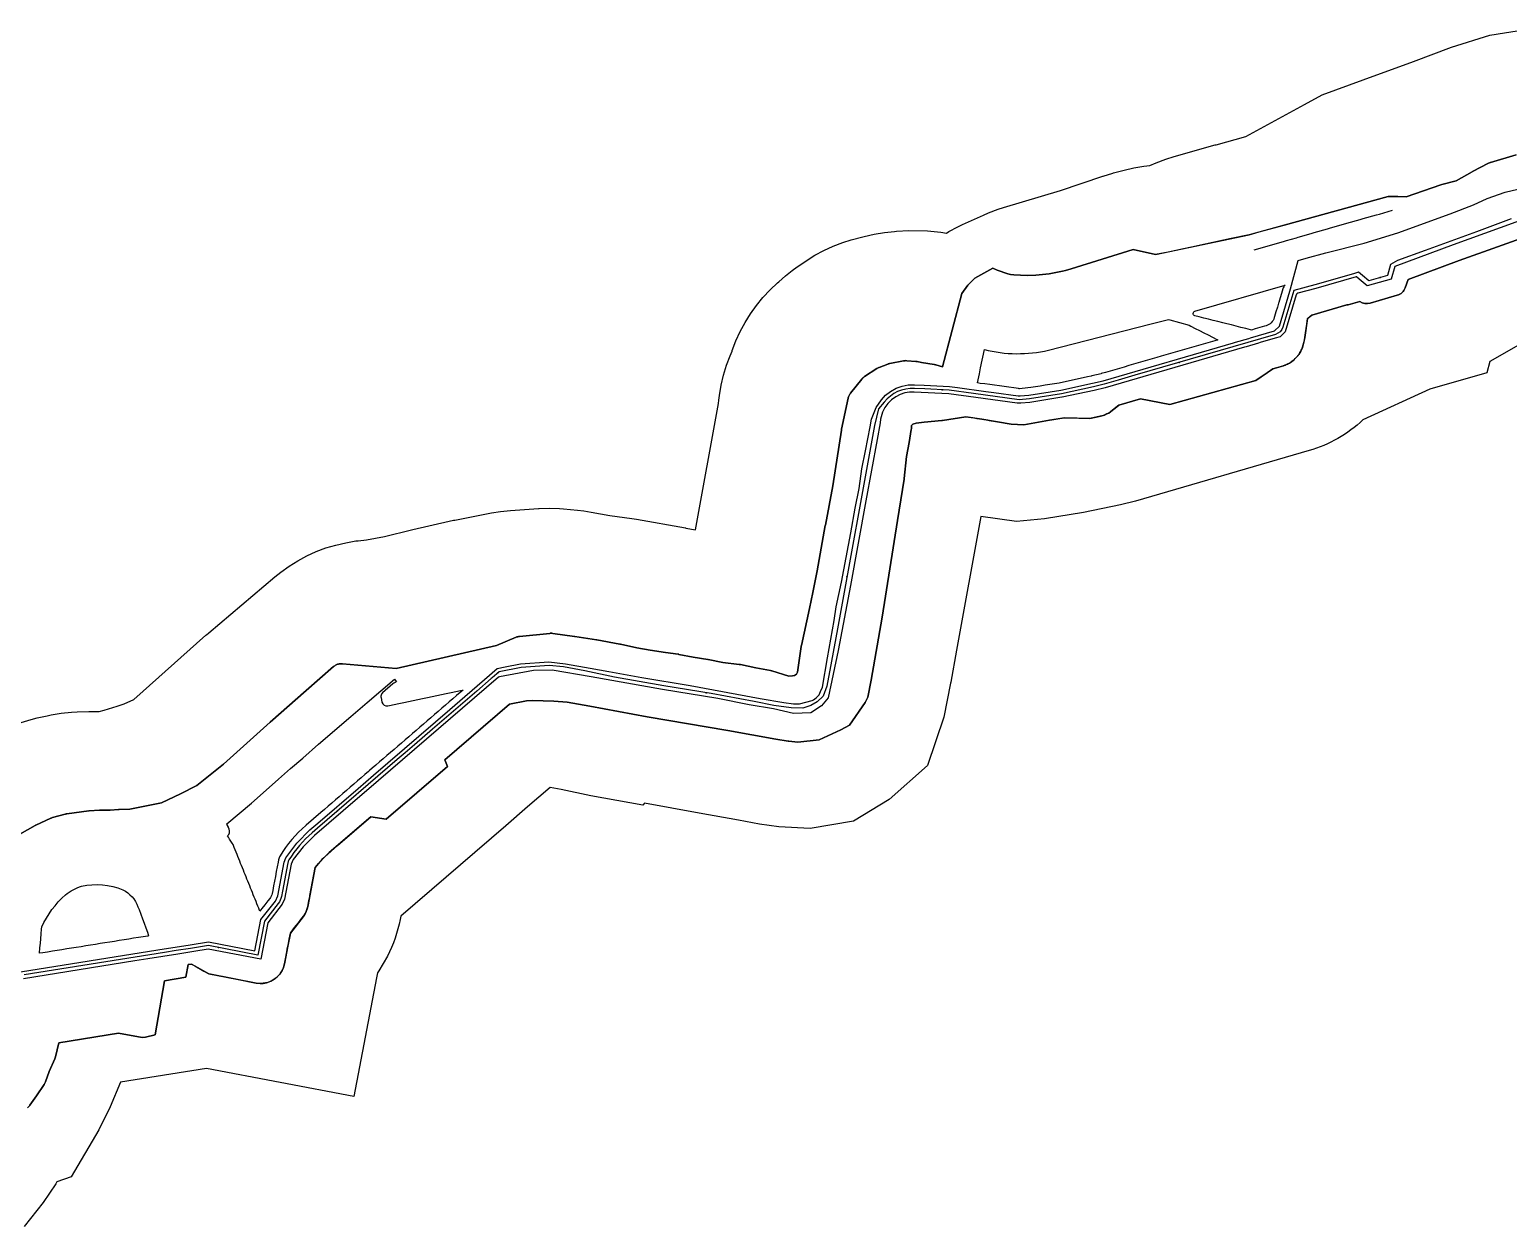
# Model space of a CAD drawing. Header units: inches. Extents: x 91426 to 118597, y 433843 to 446922.
# Drawn here: x 102931 to 103543, y 433987 to 434482 of the extents above; entities that cross this region are included whole.
import ezdxf

# ---------------------------------------------------------------- set-up
doc = ezdxf.new("R2010")
doc.units = ezdxf.units.IN
doc.header["$MEASUREMENT"] = 0
for name, color, linetype, true_color in [('As_waterkering_PWK', 7, 'Continuous', 0x8b0648), ('Beschermingszone_PWK', 7, 'Continuous', 0xde06d3), ('Kernzone_PWK', 7, 'Continuous', 0x33065f), ('Kruinlijnen_PWK', 7, 'Continuous', 0xda0676), ('Kunstwerken_PWK', 7, 'Continuous', 0x2f0602), ('Leggerbermen_PWK', 7, 'Continuous', 0xd60719), ('Referentiepunten_PWK', 7, 'Continuous', 0x7e0730)]:
    doc.layers.add(name, color=color, linetype=linetype, true_color=true_color)

msp = doc.modelspace()

# ---------------------------------------------------------------- linework, layer by layer
at = {"layer": 'As_waterkering_PWK'}
msp.add_lwpolyline([(103543.7224, 434403.6555), (103529.4349, 434398.2316), (103508.2682, 434390.5586), (103496.7588, 434386.3253), (103493.8483, 434384.7378), (103492.6577, 434380.2399), (103484.9259, 434378.025), (103482.3389, 434380.2399), (103480.6191, 434381.5628)], dxfattribs=at)
for points in [[(103480.6191, 434381.5628), (103478.6368, 434380.8738), (103462.5654, 434376.2965), (103453.8809, 434373.9755), (103449.3713, 434358.8611, -0.25485303), (103446.3143, 434355.8263), (103388.2161, 434338.9514), (103381.2761, 434336.9357), (103375.4982, 434335.2575), (103371.0589, 434334.1662), (103357.8708, 434331.3345), (103344.6008, 434329.2345), (103340.3981, 434328.8482), (103321.5442, 434331.4433)], [(103321.5442, 434331.4433), (103311.5, 434332.8258), (103301.3978, 434333.3116), (103297.1178, 434333.5175, 0.2426155), (103284.61, 434327.8118), (103282.3135, 434325.0741), (103280.5937, 434318.1949), (103265.2479, 434234.1896), (103262.8666, 434220.8281), (103260.8823, 434210.5093), (103259.427, 434206.276), (103256.9135, 434204.027), (103254.2677, 434202.4395), (103251.0298, 434201.3195), (103246.135, 434201.4518), (103238.9912, 434202.5101), (103230.9214, 434204.0976), (103213.062, 434207.4049), (103193.4828, 434210.5799), (103173.1098, 434214.1518), (103160.8696, 434216.8593), (103152.006, 434218.4468), (103146.1851, 434218.976), (103134.5435, 434218.1822), (103125.3979, 434216.4326), (103122.546, 434213.9185), (103122.1509, 434213.5783), (103116.185, 434208.4417), (103097.8432, 434192.6493), (103090.4119, 434186.2509), (103086.5713, 434182.9441)], [(103086.5713, 434182.9441), (103083.3385, 434180.1607), (103050.3098, 434151.7227), (103048.1778, 434149.887, 0.07651721), (103038.5893, 434138.6684, 0.09147979), (103038.1276, 434137.4852), (103035.8791, 434125.767), (103035.4401, 434123.4792, -0.11961801), (103034.1683, 434120.6892), (103028.4056, 434113.3521), (103025.7202, 434099.3574), (103005.258, 434103.2838), (102997.9166, 434102.1132), (102991.9924, 434101.1685), (102987.1943, 434100.4034), (102929.1488, 434091.1479)]]:
    msp.add_lwpolyline(points, format="xyb", dxfattribs=at)
at = {"layer": 'Beschermingszone_PWK'}
for points in [[(102927.912, 434195.4627), (102931.9823, 434196.6975), (102934.4886, 434197.3159), (102938.5897, 434198.242), (102940.2258, 434198.5894), (102944.4224, 434199.2822), (102948.6554, 434199.6991), (102951.1018, 434199.8133), (102955.8643, 434199.9455), (102957.6691, 434199.9706), (102959.4253, 434199.9469), (102960.0927, 434199.9288), (102962.2222, 434200.5998), (102967.6154, 434202.1978), (102970.4164, 434203.2019), (102974.3954, 434205.0057), (103004.2145, 434231.4731), (103004.5056, 434231.7299), (103005.3983, 434232.4986), (103032.7828, 434255.6497), (103035.178, 434257.5793), (103038.6354, 434260.0569), (103042.2475, 434262.303), (103045.9987, 434264.3081), (103049.8731, 434266.0635), (103053.8539, 434267.5618), (103057.9243, 434268.7966), (103062.0666, 434269.7624), (103066.2633, 434270.4553), (103067.2399, 434270.5764), (103070.6581, 434270.9738), (103078.0885, 434272.3725), (103089.2366, 434275.0434), (103089.806, 434275.1771), (103104.755, 434278.6167), (103106.649, 434279.0229), (103107.1166, 434279.1141), (103122.3302, 434282.0245), (103126.0593, 434282.6262), (103130.1219, 434283.0317), (103141.7636, 434283.8254), (103141.9339, 434283.8368), (103146.1851, 434283.976), (103150.4363, 434283.8368), (103152.07, 434283.709), (103157.8908, 434283.1799), (103160.4902, 434282.8907), (103163.4654, 434282.4287), (103171.2576, 434281.0331), (103180.2346, 434279.7338), (103182.2198, 434279.415), (103202.4604, 434275.8432), (103202.6476, 434275.8099), (103206.6443, 434275.0925), (103216.1785, 434327.2841), (103216.3132, 434328.6314), (103216.5467, 434330.6479), (103217.2396, 434334.8446), (103218.2054, 434338.9869), (103219.4402, 434343.0573), (103220.9385, 434347.0381), (103221.727, 434348.8624), (103221.8214, 434349.1427), (103223.3197, 434353.1235), (103225.0752, 434356.9979), (103227.0802, 434360.7491), (103229.3264, 434364.3612), (103231.8039, 434367.8186), (103234.5023, 434371.1066), (103237.4099, 434374.2111), (103240.5144, 434377.1187), (103241.0704, 434377.6008), (103243.8486, 434379.9821), (103246.5805, 434382.1983), (103248.6656, 434383.7333), (103250.9146, 434385.3208), (103252.2869, 434386.2634), (103255.899, 434388.5095), (103259.6502, 434390.5146), (103263.5245, 434392.27), (103267.5054, 434393.7683), (103271.0021, 434394.8465), (103275.7646, 434396.1695), (103276.3382, 434396.326), (103280.4806, 434397.2918), (103284.6773, 434397.9847), (103288.9103, 434398.4016), (103289.7452, 434398.451), (103294.7723, 434398.7155), (103302.4398, 434398.6662), (103306.6728, 434398.2493), (103308.0723, 434398.0495), (103310.3194, 434397.7038), (103311.3293, 434398.2991), (103315.0805, 434400.3042), (103316.9321, 434401.1813), (103325.6634, 434405.1501), (103327.6861, 434406.0284), (103331.667, 434407.5267), (103333.9135, 434408.2441), (103357.4952, 434415.306), (103375.0052, 434421.2668), (103375.0587, 434421.2851), (103379.1291, 434422.5198), (103379.3193, 434422.5704), (103383.8172, 434423.7611), (103387.7694, 434424.6763), (103391.966, 434425.3691), (103394.3792, 434425.6411), (103397.0071, 434426.7982), (103400.988, 434428.2965), (103404.4096, 434429.3538), (103421.4753, 434434.1163), (103421.759, 434434.1948), (103434.0978, 434437.5781), (103458.3859, 434450.8262), (103465.6893, 434454.8099), (103482.5428, 434461.0089), (103503.3441, 434468.5493), (103519.0474, 434474.5108), (103534.9513, 434479.5596), (103549.634, 434481.7994)], [(103545.884, 434430.0399), (103535.2438, 434426.9024), (103535.0508, 434426.8413), (103534.7446, 434426.726), (103534.4466, 434426.591), (103534.3484, 434426.5412), (103527.8005, 434423.1309), (103527.6471, 434423.0476), (103521.0084, 434419.2898), (103515.1197, 434417.8176), (103515.0383, 434417.7965), (103514.7268, 434417.7021), (103500.2998, 434412.6347), (103496.9314, 434412.8708), (103492.9097, 434412.765), (103449.95, 434401.0398), (103449.9394, 434401.0368), (103435.4403, 434396.99), (103427.9802, 434395.4068), (103417.2313, 434393.1257), (103411.6889, 434391.9495), (103408.2522, 434391.2201), (103401.9481, 434389.8823), (103396.7874, 434388.7871), (103387.559, 434390.9156), (103361.859, 434382.9456), (103359.4976, 434382.2883), (103358.2472, 434381.973), (103352.7927, 434380.9052), (103347.3134, 434380.3224), (103343.7383, 434380.2038), (103338.2324, 434380.4221), (103336.7498, 434380.6113), (103335.672, 434380.8867), (103331.3326, 434382.3944), (103329.4658, 434383.264), (103322.0444, 434379.1389), (103319.1129, 434376.2075), (103316.7312, 434372.7264), (103308.7588, 434342.4287), (103305.91, 434343.2773), (103305.7768, 434343.3149), (103305.4582, 434343.3892), (103305.243, 434343.4272), (103300.0674, 434344.2234), (103298.3006, 434344.6021), (103298.2283, 434344.617), (103297.9054, 434344.6703), (103297.6221, 434344.6994), (103293.939, 434344.9722), (103293.8967, 434344.9752), (103293.5697, 434344.9859), (103293.2427, 434344.9752), (103292.9171, 434344.9431), (103292.6342, 434344.8976), (103286.9048, 434343.8063), (103286.8648, 434343.7985), (103286.5462, 434343.7242), (103286.2331, 434343.6293), (103286.0453, 434343.5613), (103282.4986, 434342.1971), (103282.3802, 434342.1498), (103282.0822, 434342.0148), (103281.7936, 434341.8605), (103281.5727, 434341.7252), (103276.5254, 434338.4513), (103276.4684, 434338.4138), (103276.2025, 434338.2233), (103275.9496, 434338.0157), (103275.7108, 434337.792), (103275.4871, 434337.5532), (103275.3243, 434337.3577), (103270.6862, 434331.492), (103270.6414, 434331.4346), (103270.4509, 434331.1687), (103270.2781, 434330.8908), (103270.1238, 434330.6022), (103269.9888, 434330.3042), (103269.8735, 434329.998), (103269.7786, 434329.6849), (103269.7177, 434329.4313), (103266.9895, 434316.6084), (103266.9761, 434316.5434), (103266.9375, 434316.3238), (103263.4049, 434293.2266), (103260.2851, 434276.9493), (103260.2758, 434276.8994), (103256.8723, 434258.1119), (103255.1096, 434249.1629), (103253.758, 434242.5402), (103250.3577, 434227.3066), (103250.3337, 434227.1928), (103250.2867, 434226.9163), (103248.7794, 434216.2395), (103248.3613, 434215.487), (103247.5988, 434214.894), (103246.6536, 434214.6839), (103245.2328, 434214.6129), (103238.1674, 434216.8056), (103237.9795, 434216.8599), (103237.6609, 434216.9342), (103237.5606, 434216.9531), (103231.5049, 434218.0297), (103225.176, 434219.3763), (103225.1109, 434219.3897), (103224.788, 434219.443), (103224.7195, 434219.4516), (103217.9516, 434220.2477), (103211.8634, 434221.439), (103211.6718, 434221.4726), (103205.6505, 434222.4092), (103199.7645, 434223.6132), (103199.738, 434223.6185), (103199.4149, 434223.6719), (103194.2657, 434224.3493), (103187.8599, 434225.2835), (103182.3068, 434226.3412), (103175.5554, 434227.8266), (103175.4565, 434227.8473), (103175.394, 434227.8593), (103165.8451, 434229.6327), (103165.6811, 434229.6604), (103156.6778, 434231.0245), (103156.6044, 434231.0351), (103147.6011, 434232.2628), (103147.5781, 434232.2658), (103147.2525, 434232.2979), (103146.9255, 434232.3086), (103146.5985, 434232.2979), (103146.4236, 434232.2833), (103133.9074, 434231.0206), (103133.7567, 434231.0031), (103133.4338, 434230.9498), (103133.1152, 434230.8755), (103132.8021, 434230.7806), (103132.4959, 434230.6653), (103132.4658, 434230.6527), (103124.4009, 434227.2504), (103082.8711, 434217.7358), (103060.754, 434219.7382), (103060.6301, 434219.7479), (103060.3031, 434219.7586), (103059.9761, 434219.7479), (103059.6505, 434219.7158), (103059.3276, 434219.6625), (103059.009, 434219.5882), (103058.6959, 434219.4933), (103058.3897, 434219.378), (103058.0917, 434219.243), (103057.8031, 434219.0887), (103057.5252, 434218.9159), (103057.2593, 434218.7254), (103057.0267, 434218.5355), (103045.7045, 434208.7137), (103045.6842, 434208.696), (103045.6762, 434208.689), (103030.8071, 434195.5934), (103030.7641, 434195.5551), (103011.5161, 434178.2048), (103000.4376, 434169.4723), (102993.6922, 434166.036), (102985.8452, 434162.239), (102972.8349, 434159.5864), (102968.3583, 434159.4621), (102968.1701, 434159.4533), (102968.1276, 434159.4503), (102964.6845, 434159.1952), (102960.8287, 434159.281), (102960.7175, 434159.2822), (102960.3905, 434159.2715), (102960.2884, 434159.2638), (102956.0636, 434158.8999), (102955.8592, 434158.878), (102946.8276, 434157.7244), (102946.8085, 434157.7219), (102946.4856, 434157.6686), (102946.167, 434157.5943), (102946.1353, 434157.5857), (102940.8436, 434156.1305), (102940.5622, 434156.0442), (102940.256, 434155.9289), (102940.0929, 434155.8579), (102934.0075, 434153.0798), (102933.8726, 434153.0158), (102933.6327, 434152.8893), (102927.2826, 434149.3174)]]:
    msp.add_lwpolyline(points, dxfattribs=at)
for points in [[(102930.4626, 434036.2268, 0.07610867), (102931.5152, 434037.3142), (102934.2316, 434041.142), (102937.3669, 434045.8446, 0.05921783), (102937.9011, 434046.897), (102939.4671, 434051.1682), (102941.7558, 434056.5084, 0.04151619), (102942.0181, 434057.2947), (102943.4391, 434063.1286), (102968.0939, 434067.0599), (102977.9564, 434065.2225), (102979.2533, 434065.4332), (102983.3116, 434066.4295), (102987.1192, 434088.7462), (102995.9745, 434090.1582), (102996.9545, 434095.3776), (102998.2882, 434095.5903), (102999.6208, 434094.8319), (103003.4424, 434092.6571), (103005.3902, 434091.5486), (103016.8434, 434089.3509), (103025.0262, 434087.7807), (103026.7086, 434087.6036), (103027.8942, 434087.65), (103029.3448, 434087.9023), (103031.0306, 434088.4897), (103032.5217, 434089.3241), (103033.7234, 434090.2813), (103034.9106, 434091.6015), (103035.9794, 434093.3876), (103036.3022, 434094.1665), (103036.7315, 434095.7171), (103037.1249, 434097.7674), (103037.672, 434100.6182), (103037.9023, 434101.8188), (103038.352, 434104.1624), (103038.6842, 434105.8935), (103039.1736, 434108.4438), (103040.5085, 434110.1434), (103041.5696, 434111.4944), (103042.5022, 434112.6819), (103043.9636, 434114.5424), (103044.662, 434115.5151), (103045.3901, 434116.6846), (103045.8834, 434117.7068), (103046.3681, 434119.4052), (103046.6699, 434120.9778), (103046.8537, 434121.9357), (103047.1712, 434123.5904), (103047.2355, 434123.9253), (103049.4715, 434135.5784), (103050.9149, 434137.3587), (103053.3636, 434139.9692), (103058.6147, 434144.5953), (103072.4542, 434156.5112), (103078.8167, 434155.5233), (103104.1118, 434177.3025), (103103.0256, 434180.0622), (103129.7067, 434203.0348), (103136.8162, 434204.4567), (103139.2926, 434204.5644), (103148.0855, 434204.3095), (103153.5395, 434203.8136), (103162.9711, 434202.134), (103186.6787, 434197.7634), (103220.0077, 434192.2085), (103239.7507, 434188.4985), (103244.8831, 434187.7106, 0.0164666), (103245.21, 434187.6714), (103248.9533, 434187.3469), (103257.7937, 434188.2754), (103266.6653, 434192.3597), (103270.2757, 434194.4063), (103276.6993, 434203.6471), (103277.7923, 434205.9368), (103279.2395, 434213.0018), (103283.7565, 434238.9081), (103290.1109, 434278.8881), (103292.8876, 434295.9445, 0.01543021), (103292.9278, 434296.2504), (103293.8348, 434305.321), (103294.8627, 434311.1031), (103295.7917, 434316.5439, 0.02231865), (103295.8471, 434316.9866), (103295.9481, 434318.2493), (103296.4717, 434318.7015), (103297.8613, 434319.0986), (103301.0966, 434319.5608), (103308.3732, 434320.2104, 0.0163602), (103308.6979, 434320.2501), (103318.2992, 434321.7452), (103321.5959, 434321.2914), (103322.8705, 434321.116), (103323.9759, 434320.9638), (103324.9514, 434320.8296), (103325.7393, 434320.6895), (103326.6904, 434320.5205), (103327.9348, 434320.2993), (103331.4871, 434319.6678), (103337.1072, 434318.6689), (103342.3898, 434318.4276), (103352.907, 434320.3739), (103353.8926, 434320.5299), (103357.143, 434321.0443), (103359.2145, 434321.3721), (103359.7338, 434321.3567), (103360.3626, 434321.338), (103369.584, 434321.0646), (103373.4979, 434321.905), (103374.5415, 434322.1543), (103375.168, 434322.3448), (103375.6248, 434322.5148), (103376.6464, 434322.9465), (103377.3997, 434323.3426), (103378.144, 434323.801), (103379.0286, 434324.4539), (103380.0725, 434325.3097), (103381.6048, 434326.5658), (103390.5716, 434329.1703), (103402.7136, 434326.9113), (103438.1596, 434336.8369), (103445.2542, 434341.5958), (103449.6436, 434342.8777), (103450.2949, 434343.1102), (103450.8169, 434343.3268), (103451.2599, 434343.5329), (103451.6927, 434343.7551), (103452.0878, 434343.9772), (103452.5758, 434344.2784), (103453.1533, 434344.677), (103453.6693, 434345.076), (103454.0288, 434345.3808), (103454.5049, 434345.8225), (103454.9163, 434346.2442), (103455.3175, 434346.6965), (103455.8025, 434347.3087), (103456.1934, 434347.8662), (103456.4597, 434348.2867), (103456.7842, 434348.8559), (103456.9875, 434349.2519), (103457.1933, 434349.6925), (103457.4281, 434350.2587), (103457.5242, 434350.5159), (103457.8239, 434351.4619), (103457.9836, 434352.1139), (103458.156, 434352.9093), (103458.5016, 434354.5038), (103458.7718, 434356.5471), (103459.2317, 434360.0245), (103459.5388, 434362.3469), (103461.3557, 434363.7725), (103475.7719, 434368.0783), (103476.3993, 434368.0342), (103481.2162, 434369.4792, 0.22780745), (103485.4875, 434368.7603), (103496.6403, 434371.9822, 0.24102857), (103499.9605, 434375.1019), (103501.1986, 434378.5634), (103522.2127, 434386.3272), (103553.9024, 434397.7097)], [(103546.8287, 434351.353), (103534.9626, 434344.6637), (103533.7265, 434339.9936), (103510.0914, 434333.2229), (103482.4724, 434320.5182, -0.1190487), (103460.2606, 434307.8107), (103388.4448, 434286.9515), (103382.2775, 434285.4354), (103367.0336, 434282.1623), (103350.8032, 434279.5938), (103339.2626, 434278.5331), (103324.5459, 434280.5587), (103314.4533, 434225.3106), (103312.091, 434212.0553), (103312.0313, 434211.7201), (103309.3153, 434197.597), (103302.4761, 434177.7012), (103286.7124, 434163.5968), (103271.8519, 434154.6805), (103253.9875, 434151.7031), (103241.0069, 434152.3522), (103233.0495, 434153.4889), (103224.416, 434155.0986), (103208.1774, 434157.9796), (103185.4978, 434162.0503), (103184.8482, 434161.3311), (103163.3884, 434165.0936), (103151.0587, 434167.8209), (103146.5712, 434168.6246), (103137.1925, 434160.5495), (103128.1965, 434152.8039), (103084.8114, 434115.4491), (103084.5442, 434114.0569, -0.07146233), (103079.303, 434098.8673), (103075.7276, 434092.8598), (103075.2229, 434092.0118), (103074.8244, 434089.935), (103065.4021, 434040.8308), (103004.4595, 434052.5248), (102968.9522, 434046.863), (102964.6983, 434036.5641), (102959.9571, 434027.0817), (102948.5739, 434007.7302), (102942.6387, 434005.6105), (102942.1555, 434004.7318), (102936.9656, 433997.0705), (102929.0684, 433987.1991)]]:
    msp.add_lwpolyline(points, format="xyb", dxfattribs=at)
at = {"layer": 'Kernzone_PWK'}
msp.add_lwpolyline([(102927.2826, 434149.3174), (102933.6327, 434152.8893), (102933.8726, 434153.0158), (102934.0075, 434153.0798), (102940.0929, 434155.8579), (102940.256, 434155.9289), (102940.5622, 434156.0442), (102940.8436, 434156.1305), (102946.1353, 434157.5857), (102946.167, 434157.5943), (102946.4856, 434157.6686), (102946.8085, 434157.7219), (102946.8276, 434157.7244), (102955.8592, 434158.878), (102956.0636, 434158.8999), (102960.2884, 434159.2638), (102960.3905, 434159.2715), (102960.7175, 434159.2822), (102960.8287, 434159.281), (102964.6845, 434159.1952), (102968.1276, 434159.4503), (102968.1701, 434159.4533), (102968.3583, 434159.4621), (102972.8349, 434159.5864), (102985.8452, 434162.239), (102993.6922, 434166.036), (103000.4376, 434169.4723), (103011.5161, 434178.2048), (103030.7641, 434195.5551), (103030.8071, 434195.5934), (103045.6762, 434208.689), (103045.6842, 434208.696), (103045.7045, 434208.7137), (103057.0267, 434218.5355), (103057.2593, 434218.7254), (103057.5252, 434218.9159), (103057.8031, 434219.0887), (103058.0917, 434219.243), (103058.3897, 434219.378), (103058.6959, 434219.4933), (103059.009, 434219.5882), (103059.3276, 434219.6625), (103059.6505, 434219.7158), (103059.9761, 434219.7479), (103060.3031, 434219.7586), (103060.6301, 434219.7479), (103060.754, 434219.7382), (103082.8711, 434217.7358), (103124.4009, 434227.2504), (103132.4658, 434230.6527), (103132.4959, 434230.6653), (103132.8021, 434230.7806), (103133.1152, 434230.8755), (103133.4338, 434230.9498), (103133.7567, 434231.0031), (103133.9074, 434231.0206), (103146.4236, 434232.2833), (103146.5985, 434232.2979), (103146.9255, 434232.3086), (103147.2525, 434232.2979), (103147.5781, 434232.2658), (103147.6011, 434232.2628), (103156.6044, 434231.0351), (103156.6778, 434231.0245), (103165.6811, 434229.6604), (103165.8451, 434229.6327), (103175.394, 434227.8593), (103175.4565, 434227.8473), (103175.5554, 434227.8266), (103182.3068, 434226.3412), (103187.8599, 434225.2835), (103194.2657, 434224.3493), (103199.4149, 434223.6719), (103199.738, 434223.6185), (103199.7645, 434223.6132), (103205.6505, 434222.4092), (103211.6718, 434221.4726), (103211.8634, 434221.439), (103217.9516, 434220.2477), (103224.7195, 434219.4516), (103224.788, 434219.443), (103225.1109, 434219.3897), (103225.176, 434219.3763), (103231.5049, 434218.0297), (103237.5606, 434216.9531), (103237.6609, 434216.9342), (103237.9795, 434216.8599), (103238.1674, 434216.8056), (103245.2328, 434214.6129), (103246.6536, 434214.6839), (103247.5988, 434214.894), (103248.3613, 434215.487), (103248.7794, 434216.2395), (103250.2867, 434226.9163), (103250.3337, 434227.1928), (103250.3577, 434227.3066), (103253.758, 434242.5402), (103255.1096, 434249.1629), (103256.8723, 434258.1119), (103260.2758, 434276.8994), (103260.2851, 434276.9493), (103263.4049, 434293.2266), (103266.9375, 434316.3238), (103266.9761, 434316.5434), (103266.9895, 434316.6084), (103269.7177, 434329.4313), (103269.7786, 434329.6849), (103269.8735, 434329.998), (103269.9888, 434330.3042), (103270.1238, 434330.6022), (103270.2781, 434330.8908), (103270.4509, 434331.1687), (103270.6414, 434331.4346), (103270.6862, 434331.492), (103275.3243, 434337.3577), (103275.4871, 434337.5532), (103275.7108, 434337.792), (103275.9496, 434338.0157), (103276.2025, 434338.2233), (103276.4684, 434338.4138), (103276.5254, 434338.4513), (103281.5727, 434341.7252), (103281.7936, 434341.8605), (103282.0822, 434342.0148), (103282.3802, 434342.1498), (103282.4986, 434342.1971), (103286.0453, 434343.5613), (103286.2331, 434343.6293), (103286.5462, 434343.7242), (103286.8648, 434343.7985), (103286.9048, 434343.8063), (103292.6342, 434344.8976), (103292.9171, 434344.9431), (103293.2427, 434344.9752), (103293.5697, 434344.9859), (103293.8967, 434344.9752), (103293.939, 434344.9722), (103297.6221, 434344.6994), (103297.9054, 434344.6703), (103298.2283, 434344.617), (103298.3006, 434344.6021), (103300.0674, 434344.2234), (103305.243, 434343.4272), (103305.4582, 434343.3892), (103305.7768, 434343.3149), (103305.91, 434343.2773), (103308.7588, 434342.4287), (103316.7312, 434372.7264), (103319.1129, 434376.2075), (103322.0444, 434379.1389), (103329.4658, 434383.264), (103331.3326, 434382.3944), (103335.672, 434380.8867), (103336.7498, 434380.6113), (103338.2324, 434380.4221), (103343.7383, 434380.2038), (103347.3134, 434380.3224), (103352.7927, 434380.9052), (103358.2472, 434381.973), (103359.4976, 434382.2883), (103361.859, 434382.9456), (103387.559, 434390.9156), (103396.7874, 434388.7871), (103435.4403, 434396.99), (103439.5617, 434398.1809), (103449.9465, 434401.0388), (103449.95, 434401.0398), (103492.9097, 434412.765), (103496.9314, 434412.8708), (103500.2998, 434412.6347), (103514.7268, 434417.7021), (103515.0383, 434417.7965), (103515.1197, 434417.8176), (103521.0084, 434419.2898), (103527.6471, 434423.0476), (103527.8005, 434423.1309), (103534.3484, 434426.5412), (103534.4466, 434426.591), (103534.7446, 434426.726), (103535.0508, 434426.8413), (103535.2438, 434426.9024), (103545.884, 434430.0399)], dxfattribs=at)
msp.add_lwpolyline([(103553.9024, 434397.7097), (103522.2127, 434386.3272), (103501.1986, 434378.5634), (103499.9605, 434375.1019, -0.24102858), (103496.6403, 434371.9822), (103485.4875, 434368.7603, -0.22780745), (103481.2162, 434369.4792), (103476.3993, 434368.0342), (103475.7719, 434368.0783), (103461.3557, 434363.7725), (103459.6764, 434362.4359), (103459.5388, 434362.3469), (103458.5016, 434354.5038), (103457.9836, 434352.1139, -0.27533277), (103449.2538, 434342.7575), (103445.2542, 434341.5958), (103442.8824, 434339.9315), (103438.1596, 434336.8369), (103402.7136, 434326.9113), (103390.5716, 434329.1703), (103381.6048, 434326.5658), (103379.0286, 434324.4539), (103378.144, 434323.801), (103377.3997, 434323.3426), (103376.6464, 434322.9465), (103375.9596, 434322.6394), (103375.168, 434322.3448), (103374.5415, 434322.1543), (103373.8795, 434321.9869), (103369.584, 434321.0646), (103359.2145, 434321.3721), (103352.907, 434320.3739), (103342.3898, 434318.4276), (103337.1072, 434318.6689), (103324.9514, 434320.8296), (103318.2992, 434321.7452), (103308.6979, 434320.2501, -0.0163602), (103308.3732, 434320.2104), (103301.0966, 434319.5608), (103297.8613, 434319.0986), (103296.4717, 434318.7015), (103295.9481, 434318.2493), (103295.8471, 434316.9866, -0.02231865), (103295.7917, 434316.5439), (103294.8627, 434311.1031), (103293.8348, 434305.321), (103292.9278, 434296.2504, -0.01543021), (103292.8876, 434295.9445), (103290.1109, 434278.8881), (103283.7565, 434238.9081), (103279.2395, 434213.0018), (103277.7923, 434205.9368), (103276.6993, 434203.6471), (103270.2757, 434194.4063), (103266.6653, 434192.3597), (103257.7937, 434188.2754), (103248.9533, 434187.3469), (103245.21, 434187.6714, -0.0164666), (103244.8831, 434187.7106), (103239.7507, 434188.4985), (103220.0077, 434192.2085), (103186.6787, 434197.7634), (103162.9711, 434202.134), (103153.5395, 434203.8136), (103148.0855, 434204.3095), (103139.2926, 434204.5644), (103136.8162, 434204.4567), (103129.7067, 434203.0348), (103103.0256, 434180.0622), (103104.1118, 434177.3025), (103078.8167, 434155.5233), (103072.4542, 434156.5112), (103055.2376, 434141.6876, 0.05176447), (103049.4715, 434135.5784), (103046.3681, 434119.4052, -0.11961696), (103044.4116, 434115.1129), (103039.1736, 434108.4438), (103038.1193, 434102.9494), (103036.7315, 434095.7171, -0.41421385), (103025.0262, 434087.7807), (103005.3902, 434091.5486), (102998.2882, 434095.5903), (102996.9545, 434095.3776), (102995.9745, 434090.1582), (102987.1192, 434088.7462), (102983.3116, 434066.4295), (102979.2533, 434065.4332), (102977.9564, 434065.2225), (102968.0939, 434067.0599), (102943.4391, 434063.1286), (102942.0181, 434057.2947, -0.04151619), (102941.7558, 434056.5084), (102939.4671, 434051.1682), (102937.9011, 434046.897, -0.05921783), (102937.3669, 434045.8446), (102934.2316, 434041.142), (102931.5152, 434037.3142, -0.07610867), (102930.4626, 434036.2268)], format="xyb", dxfattribs=at)
at = {"layer": 'Kruinlijnen_PWK'}
for points in [[(102927.594, 434092.4189, 0), (102984.3721, 434101.4724, 0), (102997.6804, 434103.5945, 0), (103005.2819, 434104.8065, 0), (103024.5298, 434101.1132, 0), (103027.0011, 434113.9923, 0), (103032.9887, 434121.6157, 0), (103033.9669, 434123.7619, 0), (103036.6545, 434137.7679, 0), (103037.314, 434139.4581, 0), (103041.814, 434145.6191, 0), (103047.199, 434151.0238, 0), (103050.4718, 434153.8416, 0), (103067.1226, 434168.1781, 0), (103073.5609, 434173.7215, 0), (103105.0476, 434200.8317, 0), (103111.3087, 434206.2226, 0), (103119.4545, 434213.2362, 0), (103124.6602, 434217.7378, 0), (103127.8787, 434218.4407, 0), (103134.2197, 434219.6973, 0), (103146.0027, 434220.5574, 0), (103152.8819, 434219.6313, 0), (103163.0684, 434217.9115, 0), (103170.7413, 434216.4563, 0), (103184.3674, 434214.0751, 0), (103204.3434, 434210.7678, 0), (103233.3154, 434205.3438, 0), (103243.105, 434203.7563, 0), (103247.0737, 434203.0948, 0), (103249.5873, 434203.2271, 0), (103254.879, 434204.5501, 0), (103255.4081, 434204.8146, 0), (103256.4665, 434205.6084, 0), (103257.7894, 434206.9313, 0), (103258.3186, 434208.2542, 0), (103259.1123, 434210.1063, 0), (103261.229, 434222.1449, 0), (103263.8748, 434237.623, 0), (103264.8009, 434243.3116, 0), (103266.9175, 434253.4981, 0), (103270.8863, 434273.871, 0), (103272.6061, 434284.0575, 0), (103274.1936, 434292.1273, 0), (103275.3842, 434300.3294, 0), (103276.8394, 434307.7378, 0), (103278.8238, 434317.6597, 0), (103279.3987, 434320.8125, 0), (103281.3488, 434325.6226, 0), (103283.4313, 434328.7395, 0), (103285.2067, 434330.6601, 0), (103287.2632, 434332.276, 0), (103289.5492, 434333.5467, 0), (103292.0073, 434334.4402, 0), (103294.5757, 434334.934, 0), (103297.1899, 434335.0158, 0), (103301.1755, 434334.8241, 0), (103311.6385, 434334.3208, 0), (103314.896, 434333.8725, 0), (103326.5848, 434332.2636, 0), (103329.9508, 434331.8003, 0), (103340.0344, 434330.4124, 0), (103340.4327, 434330.3806, 0), (103340.832, 434330.3944, 0), (103344.4147, 434330.7237, 0), (103357.5666, 434332.805, 0), (103370.7373, 434335.6318, 0), (103375.1098, 434336.7067, 0), (103429.0062, 434352.3611, 0), (103429.7898, 434352.5887, 0), (103435.2757, 434354.1821, 0), (103436.0594, 434354.4097, 0), (103445.8959, 434357.2668, 0), (103447.9339, 434359.29, 0), (103452.2212, 434373.6592, 0), (103452.5235, 434374.6723, 0), (103455.6542, 434386.3463, 0), (103459.0054, 434387.3775, 0), (103467.2075, 434389.4942, 0), (103482.9503, 434393.5952, 0), (103496.9732, 434397.8286, 0), (103518.5368, 434405.6338, 0), (103528.1941, 434409.338, 0), (103533.8736, 434412.0497, 0), (103541.282, 434414.5633, 0), (103551.2039, 434416.9445, 0)], [(103552.2263, 434404.5455, 0), (103519.8148, 434392.9038, 0), (103495.6054, 434383.9079, 0), (103494.1373, 434378.6859, 0), (103484.2237, 434375.8358, 0), (103480.9695, 434378.6296, 0), (103479.7813, 434379.6496, 0)], [(103479.7813, 434379.6496, 0), (103479.7301, 434379.6255, 0), (103462.9645, 434374.8505, 0), (103455.6187, 434372.8873, 0), (103455.459, 434372.8297, 0), (103455.3114, 434372.746, 0), (103455.18, 434372.6384, 0), (103455.0688, 434372.5102, 0), (103454.9808, 434372.3651, 0), (103454.9186, 434372.2071, 0), (103450.3411, 434356.8652, 0), (103448.3031, 434354.842, 0), (103446.1875, 434354.2275, 0), (103439.9746, 434352.4229, 0), (103439.3493, 434352.2413, 0), (103434.2482, 434350.7597, 0), (103433.5286, 434350.5506, 0), (103375.8866, 434333.8083, 0), (103371.3806, 434332.7006, 0), (103358.175, 434329.864, 0), (103358.0225, 434329.8398, 0), (103344.7869, 434327.7453, 0), (103341.1065, 434327.407, 0), (103340.3649, 434327.3814, 0), (103339.6253, 434327.4404, 0), (103322.4697, 434329.8018, 0), (103311.3614, 434331.3307, 0), (103297.0458, 434332.0192, 0), (103295.0434, 434331.9667, 0), (103293.0708, 434331.6186, 0), (103291.1715, 434330.9824, 0), (103289.3872, 434330.0721, 0), (103287.6474, 434328.8154, 0), (103286.1287, 434327.2988, 0), (103284.8696, 434325.5607, 0), (103283.9018, 434323.645, 0), (103283.1445, 434320.8047, 0), (103282.874, 434319.2308, 0), (103281.6893, 434312.338, 0), (103277.0591, 434287.0702, 0), (103270.7091, 434252.0129, 0), (103265.5497, 434225.1576, 0), (103261.4487, 434205.5784, 0), (103258.6705, 434202.2711, 0), (103254.3049, 434199.493, 0), (103247.1611, 434199.2284, 0), (103238.8267, 434201.0805, 0), (103228.7726, 434202.8003, 0), (103215.8079, 434205.3138, 0), (103192.9214, 434209.1503, 0), (103163.4203, 434214.3097, 0), (103147.413, 434217.0878, 0), (103139.6078, 434216.9555, 0), (103125.5757, 434214.2613, 0), (103125.1476, 434214.1792, 0), (103075.5183, 434171.448, 0), (103060.9563, 434158.9101, 0), (103049.1565, 434148.7503, 0), (103044.4038, 434144.0713, 0), (103040.3162, 434138.8013, 0), (103039.5522, 434136.9494, 0), (103036.776, 434122.4815, 0), (103035.7977, 434120.3353, 0), (103029.8101, 434112.7119, 0), (103026.9107, 434097.6016, 0), (103005.234, 434101.761, 0), (102999.235, 434100.8044, 0), (102992.6902, 434099.7608, 0), (102980.2923, 434097.784, 0), (102974.8983, 434096.9239, 0), (102928.8105, 434089.575, 0)], [(103479.7813, 434379.6496, 0), (103479.7637, 434379.6647, 0)]]:
    msp.add_polyline3d(points, dxfattribs=at)
at = {"layer": 'Kunstwerken_PWK'}
msp.add_lwpolyline([(103437.492, 434390.7141), (103442.909, 434392.2663), (103444.2179, 434392.6539), (103449.619, 434394.2185), (103450.9523, 434394.6004), (103454.9856, 434395.7557), (103455.6669, 434395.9508), (103461.0816, 434397.5018), (103462.3734, 434397.9069), (103467.8338, 434399.4359), (103469.1251, 434399.8058), (103474.5181, 434401.3928), (103475.8335, 434401.7573), (103481.2878, 434403.2897), (103482.5959, 434403.6644), (103488.0274, 434405.2202), (103489.3085, 434405.5872), (103494.7174, 434407.1365)], dxfattribs=at)
at = {"layer": 'Leggerbermen_PWK'}
for points in [[(103442.4417, 434359.3875), (103441.8046, 434359.2024), (103439.884, 434358.6445), (103437.9633, 434358.0867), (103436.4341, 434357.6425), (103435.9883, 434357.7547), (103434.0322, 434358.2468), (103432.076, 434358.739), (103430.1199, 434359.2311), (103428.1638, 434359.7233), (103426.2076, 434360.2154), (103424.5243, 434360.639), (103422.5682, 434361.1311), (103420.612, 434361.6233), (103418.6559, 434362.1154), (103416.6998, 434362.6076), (103414.7436, 434363.0997), (103412.968, 434363.5465, -0.71525635), (103413.0583, 434365.437), (103450.2922, 434376.1955, 0.1381079), (103449.3728, 434374.6051), (103448.8349, 434372.8024), (103448.2631, 434370.8859), (103447.6912, 434368.9694), (103447.6056, 434368.6823), (103447.1194, 434367.0529), (103446.5476, 434365.1364), (103445.9758, 434363.2199), (103445.8384, 434362.7595, -0.25485623)], [(103402.6524, 434361.8858), (103410.6415, 434359.6276), (103410.69, 434359.6084), (103411.415, 434359.2387), (103413.2047, 434358.326), (103414.9945, 434357.4133), (103416.7842, 434356.5007), (103418.574, 434355.588), (103420.3637, 434354.6753), (103422.1535, 434353.7626), (103422.4883, 434353.5919), (103422.2025, 434353.5089), (103420.2818, 434352.951), (103418.3612, 434352.3932), (103416.4406, 434351.8353), (103414.52, 434351.2775), (103412.5993, 434350.7196), (103410.6787, 434350.1618), (103408.7581, 434349.6039), (103406.8375, 434349.0461), (103404.9168, 434348.4882), (103402.9962, 434347.9304), (103401.0756, 434347.3725), (103399.155, 434346.8146), (103397.2343, 434346.2568), (103395.3137, 434345.6989), (103393.3977, 434345.1424), (103391.4771, 434344.5846), (103389.5564, 434344.0267), (103387.6358, 434343.4689), (103385.7152, 434342.911), (103383.7946, 434342.3532), (103381.8739, 434341.7953), (103379.9533, 434341.2374), (103378.0327, 434340.6796), (103376.1121, 434340.1217), (103374.333, 434339.605), (103374.3112, 434339.5996), (103370.4601, 434338.653), (103370.094, 434338.563), (103368.6478, 434338.2833), (103356.9582, 434335.7461), (103355.0512, 434335.4443), (103353.0758, 434335.1317), (103351.1004, 434334.8191), (103349.1249, 434334.5065), (103347.1495, 434334.1938), (103345.1741, 434333.8812), (103344.0426, 434333.7022), (103340.5574, 434333.3818, -0.05714842), (103340.4435, 434333.3844), (103340.0878, 434333.4334), (103338.1604, 434333.6986), (103336.1791, 434333.9714), (103334.1978, 434334.2441), (103332.2165, 434334.5168), (103330.2352, 434334.7895), (103328.2538, 434335.0622), (103326.2725, 434335.3349), (103324.2912, 434335.6076), (103323.1718, 434335.7617), (103323.9568, 434339.5772), (103324.4648, 434342.0467), (103326.0135, 434349.5741, 0.11797063), (103352.4581, 434349.2805), (103352.4634, 434349.2819), (103394.4361, 434360.0565), (103401.6111, 434361.8984, -0.13245337)], [(103077.0235, 434203.8222, 0.41420246), (103079.394, 434202.2793), (103080.1222, 434202.4333), (103082.0789, 434202.8472), (103084.0357, 434203.261), (103085.9924, 434203.6748), (103087.9491, 434204.0886), (103089.9058, 434204.5024), (103091.8625, 434204.9163), (103093.8193, 434205.3301), (103095.776, 434205.7439), (103097.7327, 434206.1577), (103099.6894, 434206.5716), (103101.6461, 434206.9854), (103103.6029, 434207.3992), (103105.5596, 434207.813), (103107.5163, 434208.2268), (103109.473, 434208.6407), (103110.5502, 434208.8685), (103109.3768, 434207.8582), (103107.8612, 434206.5532), (103106.3456, 434205.2483), (103104.83, 434203.9433), (103103.3144, 434202.6384), (103101.785, 434201.3216), (103100.2694, 434200.0166), (103098.7538, 434198.7117), (103097.2382, 434197.4067), (103095.7225, 434196.1017), (103094.2069, 434194.7968), (103092.6913, 434193.4918), (103091.1757, 434192.1869), (103089.6601, 434190.8819), (103088.1445, 434189.577), (103086.6288, 434188.272), (103085.1132, 434186.9671), (103083.5976, 434185.6621), (103082.082, 434184.3572), (103080.5664, 434183.0522), (103079.0508, 434181.7472), (103077.5351, 434180.4423), (103076.0123, 434179.1311), (103074.4967, 434177.8262), (103072.9811, 434176.5212), (103071.9236, 434175.6107), (103071.4655, 434175.2163), (103069.9499, 434173.9113), (103068.4343, 434172.6064), (103066.9186, 434171.3014), (103065.403, 434169.9965), (103063.8874, 434168.6915), (103062.3718, 434167.3866), (103060.8562, 434166.0816), (103059.3406, 434164.7766), (103057.8249, 434163.4717), (103056.3093, 434162.1667), (103054.7937, 434160.8618), (103053.2781, 434159.5568), (103051.7625, 434158.2519), (103045.683, 434153.0174), (103045.5679, 434152.9183), (103045.5679, 434152.9183, 0.07899204), (103034.9188, 434140.3339, 0.08899733), (103034.285, 434138.6856), (103034.104, 434137.7424), (103033.7271, 434135.7783), (103033.3502, 434133.8141), (103032.9733, 434131.8499), (103032.5964, 434129.8858), (103032.2195, 434127.9216), (103031.8426, 434125.9574), (103031.6261, 434124.8289, -0.11961979), (103030.6478, 434122.6827), (103029.8819, 434121.7075), (103028.6465, 434120.1347), (103027.4111, 434118.5618), (103026.564, 434117.4832), (103026.4539, 434117.7567), (103026.0804, 434118.6843), (103025.7069, 434119.612), (103025.3334, 434120.5396), (103024.9599, 434121.4672), (103024.5864, 434122.3948), (103024.2129, 434123.3225), (103023.8394, 434124.2501), (103023.4659, 434125.1777), (103023.0924, 434126.1054), (103022.7189, 434127.033), (103022.3454, 434127.9606), (103021.9719, 434128.8883), (103021.5984, 434129.8159), (103021.2249, 434130.7435), (103020.8514, 434131.6712), (103020.4779, 434132.5988), (103020.1044, 434133.5264), (103019.7309, 434134.4541), (103019.3574, 434135.3817), (103018.9839, 434136.3093), (103018.6104, 434137.2369), (103018.2369, 434138.1646), (103017.8634, 434139.0922), (103017.4899, 434140.0198), (103017.1164, 434140.9475), (103016.7429, 434141.8751), (103016.3694, 434142.8027), (103015.9959, 434143.7304), (103015.6224, 434144.658), (103015.4734, 434145.028), (103015.1483, 434145.5378), (103014.6074, 434146.3858), (103014.0665, 434147.2338), (103013.5256, 434148.0819), (103013.2225, 434148.557, 0.35639209), (103013.794, 434151.4214), (103013.1021, 434153.1398), (103013.4868, 434152.1845), (103013.1021, 434153.1398), (103012.8558, 434153.5714), (103023.138, 434162.1574), (103029.1885, 434167.5427), (103034.2073, 434172.0228), (103039.2305, 434176.3962), (103044.2537, 434180.7696), (103050.7611, 434186.4374), (103064.0847, 434197.9147), (103070.9007, 434203.7242), (103082.1936, 434213.3494), (103083.007, 434212.2967), (103082.85, 434212.25), (103082.4347, 434212.0383), (103081.9889, 434211.7525), (103081.5335, 434211.3836), (103077.2772, 434207.6809), (103077.2772, 434207.6809), (103077.2771, 434207.6809), (103077.2771, 434207.6808), (103077.277, 434207.6808), (103077.277, 434207.6808), (103077.277, 434207.6807), (103077.2769, 434207.6807), (103077.2769, 434207.6807), (103077.2768, 434207.6807), (103077.2768, 434207.6806), (103077.2768, 434207.6806), (103077.2767, 434207.6806), (103077.2767, 434207.6805), (103077.2767, 434207.6805), (103077.2766, 434207.6805), (103077.2766, 434207.6804), (103077.2766, 434207.6804), (103077.2765, 434207.6803), (103077.2765, 434207.6803), (103077.2765, 434207.6803), (103077.2765, 434207.6802), (103077.2764, 434207.6802), (103077.2764, 434207.6801), (103077.2764, 434207.6801), (103077.2764, 434207.6801), (103077.2764, 434207.68), (103077.2763, 434207.68), (103077.2763, 434207.6799), (103077.2763, 434207.6799), (103077.2763, 434207.6798), (103077.2763, 434207.6798), (103077.2763, 434207.6798), (103077.2762, 434207.6797), (103077.2762, 434207.6797), (103077.2762, 434207.6796), (103077.2762, 434207.6796), (103077.2762, 434207.6795), (103077.2762, 434207.6795), (103077.2762, 434207.6794), (103077.2762, 434207.6794), (103077.2762, 434207.6794), (103077.2762, 434207.6793), (103077.2762, 434207.6793), (103077.2762, 434207.6792), (103077.2762, 434207.6792), (103077.2762, 434207.6791), (103077.2762, 434207.6791), (103077.2762, 434207.6791), (103077.2762, 434207.679), (103077.2762, 434207.679), (103077.2763, 434207.6789), (103077.2763, 434207.6789), (103077.2763, 434207.6788), (103077.2763, 434207.6788), (103077.2763, 434207.6788), (103077.2763, 434207.6787), (103077.2764, 434207.6787), (103077.2764, 434207.6787), (103077.2764, 434207.6786), (103077.2764, 434207.6786), (103077.2764, 434207.6786), (103077.2765, 434207.6785), (103077.2765, 434207.6785), (103077.2765, 434207.6785), (103077.2766, 434207.6784), (103077.2766, 434207.6784), (103077.2766, 434207.6784), (103077.2766, 434207.6783), (103077.2767, 434207.6783), (103077.2767, 434207.6783), (103077.2767, 434207.6783), (103077.2768, 434207.6782), (103077.2768, 434207.6782), (103077.2768, 434207.6782), (103077.2769, 434207.6782), (103077.2769, 434207.6782), (103077.277, 434207.6782), (103077.277, 434207.6781), (103077.277, 434207.6781), (103077.2771, 434207.6781), (103077.2771, 434207.6781), (103077.2772, 434207.6781), (103077.2772, 434207.6781), (103077.2773, 434207.6781), (103077.2773, 434207.6781), (103077.2773, 434207.6781), (103077.2774, 434207.6781), (103077.2774, 434207.678), (103077.2775, 434207.678), (103077.2775, 434207.678), (103077.2776, 434207.678), (103077.2776, 434207.678), (103077.2777, 434207.6781), (103077.2777, 434207.6781), (103077.2777, 434207.6781), (103077.2778, 434207.6781), (103077.2778, 434207.6781), (103077.2779, 434207.6781), (103077.2779, 434207.6781), (103077.278, 434207.6781), (103077.278, 434207.6781), (103077.2781, 434207.6781), (103077.2781, 434207.6782), (103077.2781, 434207.6782), (103077.2782, 434207.6782), (103077.2782, 434207.6782), (103077.2783, 434207.6782), (103077.2783, 434207.6783), (103077.2784, 434207.6783), (103077.2784, 434207.6783), (103077.2784, 434207.6783), (103077.2785, 434207.6784), (103077.2785, 434207.6784), (103077.2786, 434207.6784), (103077.2786, 434207.6784), (103077.2786, 434207.6785), (103077.2787, 434207.6785), (103077.2787, 434207.6785), (103077.2787, 434207.6786), (103077.2788, 434207.6786), (103077.2788, 434207.6786), (103077.2788, 434207.6787), (103077.2789, 434207.6787), (103077.2792, 434207.6792), (103077.2792, 434207.6792), (103077.2792, 434207.6793), (103077.2792, 434207.6793), (103077.2792, 434207.6793), (103077.2792, 434207.6794), (103077.2792, 434207.6794), (103077.2793, 434207.6795), (103077.2793, 434207.6795), (103077.2793, 434207.6796), (103077.2793, 434207.6796), (103077.2793, 434207.6797), (103077.2793, 434207.6797), (103077.2793, 434207.6797), (103077.2793, 434207.6798), (103077.2793, 434207.6798), (103077.2793, 434207.6799), (103077.2793, 434207.6799), (103077.2793, 434207.68), (103077.2793, 434207.68), (103077.2793, 434207.68), (103077.2793, 434207.6801), (103077.2793, 434207.6801), (103077.2792, 434207.6802), (103077.2792, 434207.6802), (103077.2792, 434207.6803), (103077.2792, 434207.6803), (103077.2792, 434207.6803), (103077.2792, 434207.6804), (103077.2792, 434207.6804), (103077.2791, 434207.6804), (103077.2791, 434207.6805), (103077.2791, 434207.6805), (103077.2791, 434207.6806), (103077.279, 434207.6806), (103077.279, 434207.6806), (103077.279, 434207.6807), (103077.2789, 434207.6807), (103077.2789, 434207.6807), (103077.2789, 434207.6808), (103077.2788, 434207.6808), (103077.2788, 434207.6808), (103077.2788, 434207.6809), (103077.2787, 434207.6809), (103077.2787, 434207.6809), (103077.2786, 434207.6809), (103077.2786, 434207.681), (103077.2785, 434207.681), (103077.2785, 434207.681), (103077.2784, 434207.681), (103077.2784, 434207.681), (103077.2783, 434207.6811), (103077.2783, 434207.6811), (103077.2782, 434207.6811), (103077.2781, 434207.6811), (103077.2781, 434207.6811), (103077.278, 434207.6811), (103077.278, 434207.6811), (103077.2779, 434207.6811), (103077.2779, 434207.6811), (103077.2778, 434207.6811), (103077.2777, 434207.6811), (103077.2777, 434207.6811), (103077.2777, 434207.6811), (103077.2777, 434207.6811), (103077.2777, 434207.6811), (103077.2777, 434207.6811), (103077.2772, 434207.6809), (103077.2772, 434207.6809), (103077.2772, 434207.6809), (103077.2772, 434207.6809), (103077.2772, 434207.6809), (103077.2772, 434207.6809), (103077.2772, 434207.6809), (103077.2772, 434207.6809), (103077.2772, 434207.6809), (103077.2772, 434207.6809), (103077.2772, 434207.6809), (103077.2777, 434207.6833), (103077.2695, 434207.6761), (103077.2614, 434207.6689), (103077.2533, 434207.6617), (103077.2453, 434207.6544), (103077.2373, 434207.6471), (103077.2293, 434207.6397), (103077.2214, 434207.6323), (103077.2135, 434207.6248), (103077.2057, 434207.6173), (103077.1979, 434207.6098), (103077.1901, 434207.6022), (103077.1824, 434207.5946), (103077.1747, 434207.587), (103077.167, 434207.5793), (103077.1594, 434207.5715), (103077.1519, 434207.5637), (103077.1444, 434207.5559), (103077.1369, 434207.5481), (103077.1294, 434207.5402), (103077.1221, 434207.5322), (103077.1147, 434207.5243), (103077.1074, 434207.5162), (103077.1001, 434207.5082), (103077.0929, 434207.5001), (103077.0854, 434207.4916), (103077.0782, 434207.4834), (103077.0712, 434207.4752), (103077.0641, 434207.467), (103077.0571, 434207.4587), (103077.0501, 434207.4504), (103077.0432, 434207.442), (103077.0363, 434207.4336), (103077.0295, 434207.4252), (103077.0227, 434207.4167), (103077.016, 434207.4082), (103077.0093, 434207.3997), (103077.0027, 434207.3911), (103076.996, 434207.3825), (103076.9895, 434207.3739), (103076.983, 434207.3652), (103076.9765, 434207.3565), (103076.9701, 434207.3477), (103076.9637, 434207.3389), (103076.9573, 434207.3301), (103076.9511, 434207.3212), (103076.9448, 434207.3123), (103076.9386, 434207.3034), (103076.9325, 434207.2945), (103076.9264, 434207.2855), (103076.9203, 434207.2765), (103076.9143, 434207.2674), (103076.9084, 434207.2583), (103076.9025, 434207.2492), (103076.8966, 434207.2401), (103076.8908, 434207.2309), (103076.885, 434207.2217), (103076.8793, 434207.2124), (103076.8737, 434207.2032), (103076.868, 434207.1939), (103076.8625, 434207.1845), (103076.857, 434207.1752), (103076.8515, 434207.1658), (103076.8461, 434207.1564), (103076.8407, 434207.1469), (103076.8354, 434207.1375), (103076.8302, 434207.128), (103076.8249, 434207.1184), (103076.8198, 434207.1089), (103076.8147, 434207.0993), (103076.8096, 434207.0897), (103076.8046, 434207.08), (103076.7996, 434207.0704), (103076.7947, 434207.0607), (103076.7899, 434207.051), (103076.7851, 434207.0412), (103076.7803, 434207.0315), (103076.7756, 434207.0217), (103076.771, 434207.0118), (103076.7664, 434207.002), (103076.7618, 434206.9921), (103076.7574, 434206.9822), (103076.7529, 434206.9723), (103076.7485, 434206.9624), (103076.7442, 434206.9524), (103076.7399, 434206.9424), (103076.7357, 434206.9324), (103076.7315, 434206.9224), (103076.7274, 434206.9124), (103076.7234, 434206.9023), (103076.7193, 434206.8922), (103076.7154, 434206.8821), (103076.7115, 434206.8719), (103076.7076, 434206.8618), (103076.7038, 434206.8516), (103076.7001, 434206.8414), (103076.6964, 434206.8312), (103076.6928, 434206.821), (103076.6892, 434206.8107), (103076.6857, 434206.8004), (103076.6822, 434206.7901), (103076.6788, 434206.7798), (103076.6754, 434206.7695), (103076.6721, 434206.7591), (103076.6689, 434206.7488), (103076.6657, 434206.7384), (103076.6626, 434206.728), (103076.6595, 434206.7176), (103076.6564, 434206.7071), (103076.6535, 434206.6967), (103076.6506, 434206.6862), (103076.6477, 434206.6758), (103076.6449, 434206.6653), (103076.6422, 434206.6548), (103076.6395, 434206.6442), (103076.6368, 434206.6337), (103076.6342, 434206.6231), (103076.6317, 434206.6126), (103076.6293, 434206.602), (103076.6268, 434206.5914), (103076.6245, 434206.5808), (103076.6222, 434206.5702), (103076.62, 434206.5596), (103076.6178, 434206.5489), (103076.6156, 434206.5383), (103076.6136, 434206.5276), (103076.6116, 434206.5169), (103076.6096, 434206.5062), (103076.6077, 434206.4956), (103076.6059, 434206.4848), (103076.6041, 434206.4741), (103076.6024, 434206.4634), (103076.6007, 434206.4527), (103076.5991, 434206.4419), (103076.5975, 434206.4312), (103076.596, 434206.4204), (103076.5946, 434206.4097), (103076.5932, 434206.3989), (103076.5919, 434206.3881), (103076.5906, 434206.3773), (103076.5894, 434206.3665), (103076.5882, 434206.3557), (103076.5871, 434206.3449), (103076.5861, 434206.3341), (103076.5851, 434206.3233), (103076.5842, 434206.3125), (103076.5833, 434206.3016), (103076.5825, 434206.2908), (103076.5818, 434206.28), (103076.5811, 434206.2691), (103076.5804, 434206.2583), (103076.5799, 434206.2474), (103076.5793, 434206.2366), (103076.5789, 434206.2257), (103076.5785, 434206.2149), (103076.5781, 434206.204), (103076.5778, 434206.1932), (103076.5776, 434206.1823), (103076.5774, 434206.1715), (103076.5773, 434206.1606), (103076.5773, 434206.1497), (103076.5773, 434206.1389), (103076.5773, 434206.128), (103076.5775, 434206.1171), (103076.5776, 434206.1063), (103076.5779, 434206.0954), (103076.5782, 434206.0846), (103076.5785, 434206.0737), (103076.5789, 434206.0629), (103076.5794, 434206.052), (103076.5799, 434206.0412), (103076.5805, 434206.0303), (103076.5811, 434206.0195), (103076.5818, 434206.0086), (103076.5826, 434205.9978), (103076.5834, 434205.987), (103076.5843, 434205.9761), (103076.5852, 434205.9653), (103076.5862, 434205.9545), (103076.5872, 434205.9437), (103076.5883, 434205.9329), (103076.5895, 434205.9221), (103076.5907, 434205.9113), (103076.592, 434205.9005), (103076.5933, 434205.8897), (103076.5947, 434205.8789), (103076.5962, 434205.8682), (103076.5977, 434205.8574), (103076.5992, 434205.8467), (103076.6009, 434205.8359), (103076.6025, 434205.8252), (103076.6043, 434205.8145), (103076.6061, 434205.8038), (103076.6079, 434205.7931), (103076.6098, 434205.7824), (103076.6118, 434205.7717), (103076.6138, 434205.761), (103076.6159, 434205.7504), (103076.618, 434205.7397), (103076.6202, 434205.7291), (103076.6213, 434205.7239), (103076.6213, 434205.7239)], [(102976.1596, 434119.312), (102976.5944, 434118.1278), (102977.2839, 434116.2499), (102977.9734, 434114.3721), (102978.6629, 434112.4942), (102979.3523, 434110.6164), (102980.0418, 434108.7385), (102980.5888, 434107.2487), (102980.2809, 434107.1996), (102978.3058, 434106.8847), (102976.3308, 434106.5698), (102974.3557, 434106.2548), (102972.4005, 434105.9431), (102970.4255, 434105.6281), (102968.4504, 434105.3132), (102966.4754, 434104.9983), (102964.5003, 434104.6834), (102962.5253, 434104.3684), (102960.5502, 434104.0535), (102958.5752, 434103.7386), (102956.6001, 434103.4236), (102954.6251, 434103.1087), (102952.65, 434102.7938), (102950.675, 434102.4789), (102948.6999, 434102.1639), (102946.7249, 434101.849), (102944.7499, 434101.5341), (102942.7748, 434101.2191), (102940.7998, 434100.9042), (102938.8247, 434100.5893), (102936.8497, 434100.2743), (102935.4762, 434100.0553), (102935.6633, 434102.282), (102935.8322, 434104.2917), (102935.9821, 434106.0759), (102936.1509, 434108.0852), (102936.3197, 434110.0945), (102936.3918, 434110.9529, -0.10560668), (102946.2102, 434124.2237, -0.09502429), (102952.836, 434127.8096, -0.1534154), (102969.88, 434126.335, -0.19687542)]]:
    msp.add_lwpolyline(points, format="xyb", close=True, dxfattribs=at)
at = {"layer": 'Referentiepunten_PWK'}
for p in [(103489.6493, 434379.3781), (103406.468, 434344.2528), (103308.5998, 434332.9653), (103269.1621, 434255.6165), (103124.9068, 434215.9997), (103210.9641, 434207.7451), (103058.6881, 434158.9365), (103009.4907, 434102.4716)]:
    msp.add_point(p, dxfattribs=at)

doc.saveas('drawing.dxf')
